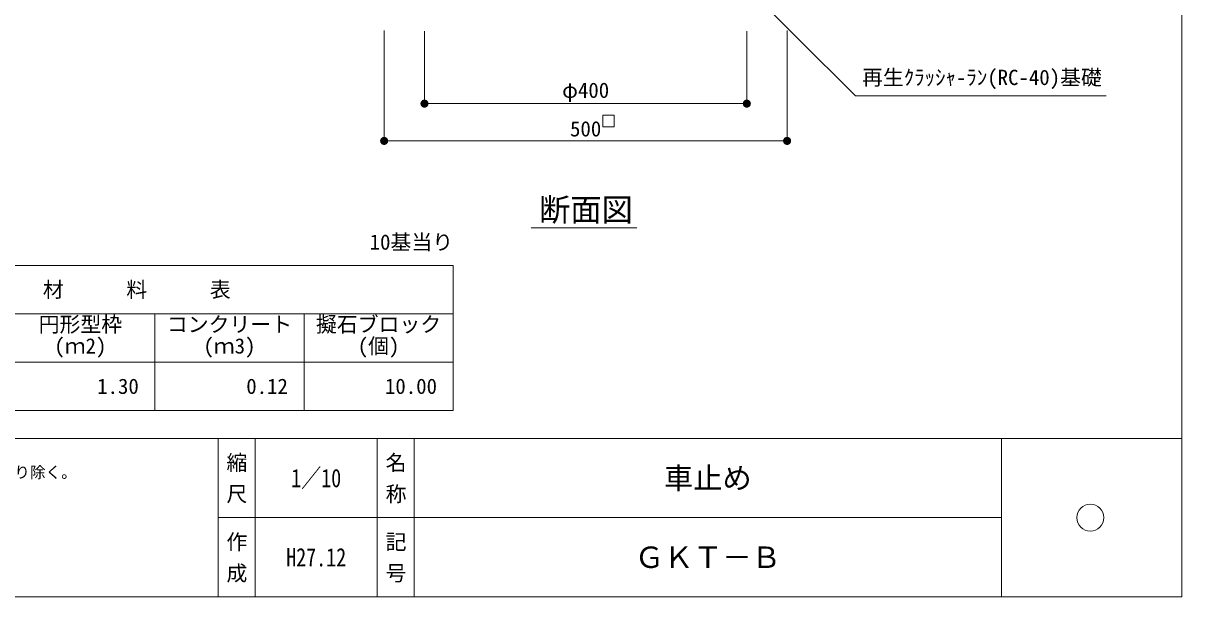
# Model space of a CAD drawing. Units: millimetres at full size, sheet at 1:10; details may follow other scales. Extents: x 278 to 3017, y 4229 to 6095.
# Drawn here: x 1579 to 3017, y 4229 to 4941 of the extents above; entities that cross this region are included whole.
import ezdxf
from ezdxf.enums import TextEntityAlignment as Align

# ---------------------------------------------------------------- set-up
doc = ezdxf.new("R2010")
doc.units = ezdxf.units.MM
doc.header["$LTSCALE"] = 10
for name, color, linetype, lineweight in [('0_2', 7, 'Continuous', 13), ('寸法', 1, 'Continuous', 13), ('本体', 7, 'Continuous', 13)]:
    doc.layers.add(name, color=color, linetype=linetype, lineweight=lineweight)
doc.layers.add('_0-0_', color=7, linetype='Continuous')
doc.styles.add('@ＭＳ ゴシック', font='')
doc.styles.add('ＭＳ ゴシック', font='')
doc.styles.get('@ＭＳ ゴシック').set_extended_font_data('@MS Gothic')
doc.styles.get('ＭＳ ゴシック').set_extended_font_data('MS Gothic')

# ---------------------------------------------------------------- blocks, each defined once
blk = doc.blocks.new('filled_dot')
at = {"color": 0, "linetype": 'Continuous', "lineweight": -2, "const_width": 1.25}
blk.add_lwpolyline([(-0.625, 0, 1), (0.625, 0, 1)], format="xyb", close=True, dxfattribs=at)

msp = doc.modelspace()

# ---------------------------------------------------------------- linework, layer by layer
at = {"layer": '0_2'}
for p, q in [((1142.39, 4640.04), (2112.39, 4640.04)), ((2112.39, 4640.04), (2112.39, 4460.04)), ((1327.39, 4580.04), (2112.39, 4580.04)), ((1742.39, 4580.04), (1742.39, 4460.04)), ((1927.39, 4580.04), (1927.39, 4460.04)), ((1142.39, 4520.04), (2112.39, 4520.04)), ((1142.39, 4460.04), (2112.39, 4460.04)), ((2792.73, 4326.96), (1820.78, 4326.96))]:
    msp.add_line(p, q, dxfattribs=at)
at = {"layer": '寸法'}
for p, q in [((2026.82, 4931.65), (2026.82, 4794.57)), ((2526.82, 4931.37), (2526.82, 4794.57)), ((2076.82, 4930.55), (2076.82, 4840.81)), ((2476.82, 4930.55), (2476.82, 4840.81)), ((2076.82, 4840.81), (2476.82, 4840.81)), ((2026.82, 4794.57), (2526.82, 4794.57))]:
    msp.add_line(p, q, dxfattribs=at)
at = {"layer": '寸法', "color": 3}
for p, q in [((2298.06, 4826.38), (2298.06, 4812.04)), ((2312.4, 4826.38), (2298.06, 4826.38)), ((2312.4, 4812.04), (2312.4, 4826.38)), ((2298.06, 4812.04), (2312.4, 4812.04)), ((2209.29, 4686.5), (2340.44, 4686.5))]:
    msp.add_line(p, q, dxfattribs=at)
at = {"layer": '寸法'}
msp.add_lwpolyline([(2458.32, 5003.51), (2465.39, 4996.44), (2611.49, 4850.34), (2922.69, 4850.34)], dxfattribs=at)
at = {"layer": '寸法', "color": 3}
msp.add_circle((2903.08, 4326.96), 16.66, dxfattribs=at)
at = {"layer": '本体', "color": 6}
msp.add_line((278.44, 4425.25), (3016.57, 4425.25), dxfattribs=at)
at = {"layer": '本体'}
for p, q in [((1820.78, 4425.25), (1820.78, 4228.68)), ((1866.75, 4425.25), (1866.75, 4228.68)), ((2018.22, 4425.25), (2018.22, 4228.79)), ((2064.18, 4425.25), (2064.18, 4228.68)), ((2792.73, 4425.25), (2792.73, 4228.68))]:
    msp.add_line(p, q, dxfattribs=at)
at = {"layer": '本体', "color": 6}
msp.add_lwpolyline([(3016.57, 6040.49), (278.44, 6040.49), (278.44, 4228.68), (3016.57, 4228.68)], close=True, dxfattribs=at)

# ---------------------------------------------------------------- block references
at = {"layer": '寸法', "xscale": 4, "yscale": 4}
for p in [(2076.82, 4840.81), (2026.82, 4794.57)]:
    msp.add_blockref('filled_dot', p, dxfattribs=at)
at = {"layer": '寸法', "xscale": 4, "yscale": 4, "rotation": 180}
for p in [(2476.82, 4840.81), (2526.82, 4794.57)]:
    msp.add_blockref('filled_dot', p, dxfattribs=at)

# ---------------------------------------------------------------- texts
at = {"layer": '_0-0_', "style": 'ＭＳ ゴシック'}
for s, p in [('10基当り', (2112.39, 4669.01)), ('1.30', (1722.39, 4490.04)), ('0.12', (1907.39, 4490.04)), ('10.00', (2092.39, 4490.04))]:
    msp.add_text(s, height=18.99, dxfattribs=at).set_placement(p, align=Align.MIDDLE_RIGHT)
msp.add_text('材\u3000\u3000\u3000料\u3000\u3000\u3000表', height=18.99, dxfattribs=at).set_placement((1719.89, 4610.04), align=Align.MIDDLE_CENTER)
for s, p in [('円形型枠', (1598.09, 4576.39)), ('コンクリート', (1757.19, 4576.39)), ('擬石ブロック', (1942.19, 4576.39)), ('(ｍ2)', (1617.51, 4549.59)), ('(ｍ3)', (1802.51, 4549.59)), ('(個)', (1993.99, 4549.59))]:
    msp.add_text(s, height=18.99, dxfattribs=at).set_placement(p, align=Align.TOP_LEFT)
at = {"layer": '寸法', "color": 3, "style": 'ＭＳ ゴシック'}
for s, height, p in [('再生ｸﾗｯｼｬ-ﾗﾝ(RC-40)基礎', 18.99, (2619.74, 4858.18)), ('断面図', 28.48, (2218.92, 4686.42))]:
    msp.add_text(s, height=height, dxfattribs=at).set_placement(p, align=Align.BOTTOM_LEFT)
at = {"layer": '寸法', "style": 'ＭＳ ゴシック'}
for s, p in [('φ400', (2276.82, 4857.44)), ('500', (2276.82, 4809.57))]:
    msp.add_text(s, height=18.99, dxfattribs=at).set_placement(p, align=Align.MIDDLE_CENTER)
at = {"layer": '本体', "style": '@ＭＳ ゴシック'}
for s, p in [(' 縮 尺 ', (1843.76, 4376.11)), ('名 称', (2041.2, 4376.11)), ('作 成', (1843.76, 4277.82)), ('記 号', (2041.2, 4277.82))]:
    msp.add_text(s, height=18.99, rotation=270, dxfattribs=at).set_placement(p, align=Align.MIDDLE_CENTER)
at = {"layer": '本体', "style": 'ＭＳ ゴシック'}
msp.add_text('○円形型枠は、紙製を使用し、コンクリート養生後取り除く。', height=14.24, dxfattribs=at).set_placement((1101.67, 4390.37), align=Align.TOP_LEFT)
at = {"layer": '本体', "style": 'ＭＳ ゴシック', "width": 0.8}
for s, p in [('1／10', (1942.48, 4376.11)), ('H27.12', (1942.48, 4277.82))]:
    msp.add_text(s, height=22.79, dxfattribs=at).set_placement(p, align=Align.MIDDLE_CENTER)
at = {"layer": '本体', "style": 'ＭＳ ゴシック'}
for s, p in [('車止め', (2428.46, 4376.11)), ('ＧＫＴ－Ｂ', (2428.46, 4277.82))]:
    msp.add_text(s, height=26.58, dxfattribs=at).set_placement(p, align=Align.MIDDLE_CENTER)

doc.saveas('drawing.dxf')
